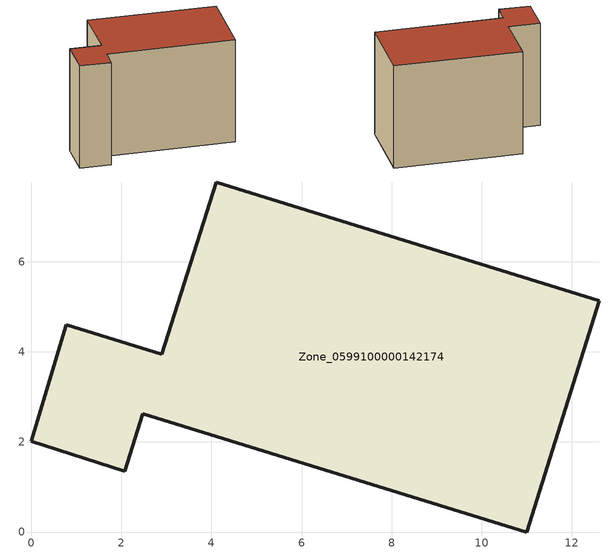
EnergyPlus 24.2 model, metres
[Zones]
Zone_0599100000142174
 floor ground (C_G): 12.61,5.13 11,0 2.48,2.63 2.07,1.35 0,2.01 0.78,4.6 2.9,3.94 4.11,7.77 z0
 wall outside (C_F): 2.9,3.94 0.78,4.6 0,2.01 2.07,1.35 2.48,2.63 11,0 12.61,5.13 4.11,7.77 2.9,3.94 z0:7.62
 roof outside (C_R): 12.61,5.13 4.11,7.77 2.9,3.94 0.78,4.6 0,2.01 2.07,1.35 2.48,2.63 11,0 z7.62
[BUILDING]
Pand.0599100000142174: North Axis=0; Terrain=City; Loads Convergence Tolerance Value=0.04; Temperature Convergence Tolerance Value=0.4; Solar Distribution=FullExterior; Maximum Number of Warmup Days=25; Minimum Number of Warmup Days=1
[Site:Location]
Rotterdam.The.Hague.AP_ZH_NLD Design_Conditions: Latitude=51.96; Longitude=4.45; Time Zone=1; Elevation=-4.5
[SITE:GROUNDTEMPERATURE:BUILDINGSURFACE]
18, 18, 18, 18, 18, 18, 18, 18, 18, 18, 18, 18
[MATERIAL] Thermal Absorptance=0.9; Solar Absorptance=0.7; Visible Absorptance=0.7
Name | Roughness | Thickness | Conductivity | Density | Specific Heat
G.TI.1975-1991 | MediumSmooth | 0.15 | 0.288461 | 540 | 1210
F.TI.1975-1991 | Rough | 0.3 | 0.230769 | 1920 | 840
R.TI.1975-1991 | MediumRough | 0.2 | 0.153846 | 1500 | 1000
[CONSTRUCTION]
C_G: G.TI.1975-1991
C_F: F.TI.1975-1991
C_R: R.TI.1975-1991
[ZONE]
Zone_0599100000142174: Type=1; Multiplier=1; Ceiling Height=Autocalculate; Volume=Autocalculate; Floor Area=autocalculate; Part of Total Floor Area=Yes
[ZONEINFILTRATION:DESIGNFLOWRATE]
Infil_Zone_0599100000142174: Zone or ZoneList or Space or SpaceList=Zone_0599100000142174; Schedule=AlwaysOn; Design Flow Rate Calculation Method=Flow/Area; Flow Rate per Floor Area=0.003; Constant Term Coefficient=1; Temperature Term Coefficient=0; Velocity Term Coefficient=0; Velocity Squared Term Coefficient=0
[HVACTEMPLATE:ZONE:IDEALLOADSAIRSYSTEM]
Zone_0599100000142174: Maximum Heating Supply Air Temperature=50; Minimum Cooling Supply Air Temperature=13; Maximum Heating Supply Air Humidity Ratio=0.0156; Minimum Cooling Supply Air Humidity Ratio=0.0077; Heating Limit=NoLimit; Cooling Limit=NoLimit; Dehumidification Control Type=ConstantSensibleHeatRatio; Cooling Sensible Heat Ratio=0.7; Dehumidification Setpoint=60; Humidification Control Type=None; Humidification Setpoint=30; Outdoor Air Method=None; Outdoor Air Flow Rate per Person=0.00944; Outdoor Air Flow Rate per Zone Floor Area=0; Outdoor Air Flow Rate per Zone=0; Demand Controlled Ventilation Type=None; Outdoor Air Economizer Type=NoEconomizer; Heat Recovery Type=None; Sensible Heat Recovery Effectiveness=0.7; Latent Heat Recovery Effectiveness=0.65
[ZONECONTROL:THERMOSTAT]
ThermostatControl_Zone_0599100000142174: Zone or ZoneList=Zone_0599100000142174; Control Type Schedule=DualSetpointControlType; Control 1=Thermostat_Zone_0599100000142174; Temperature Difference Between Cutout And Setpoint=0
[THERMOSTATSETPOINT:DUALSETPOINT]
Thermostat_Zone_0599100000142174: Heating Setpoint Temperature Schedule=HeatingSetpoint_Zone_0599100000142174; Cooling Setpoint Temperature Schedule=CoolingSetpoint_Zone_0599100000142174
[SCHEDULE:COMPACT]
HeatingSetpoint_Zone_0599100000142174: Through: 12/31, For: AllDays, Until: 24:00, 21
CoolingSetpoint_Zone_0599100000142174: Through: 12/31, For: AllDays, Until: 24:00, 24
DualSetpointControlType: Through: 12/31, For: AllDays, Until: 24:00, 4
AlwaysOn: Through: 12/31, For: AllDays, Until: 24:00, 1
